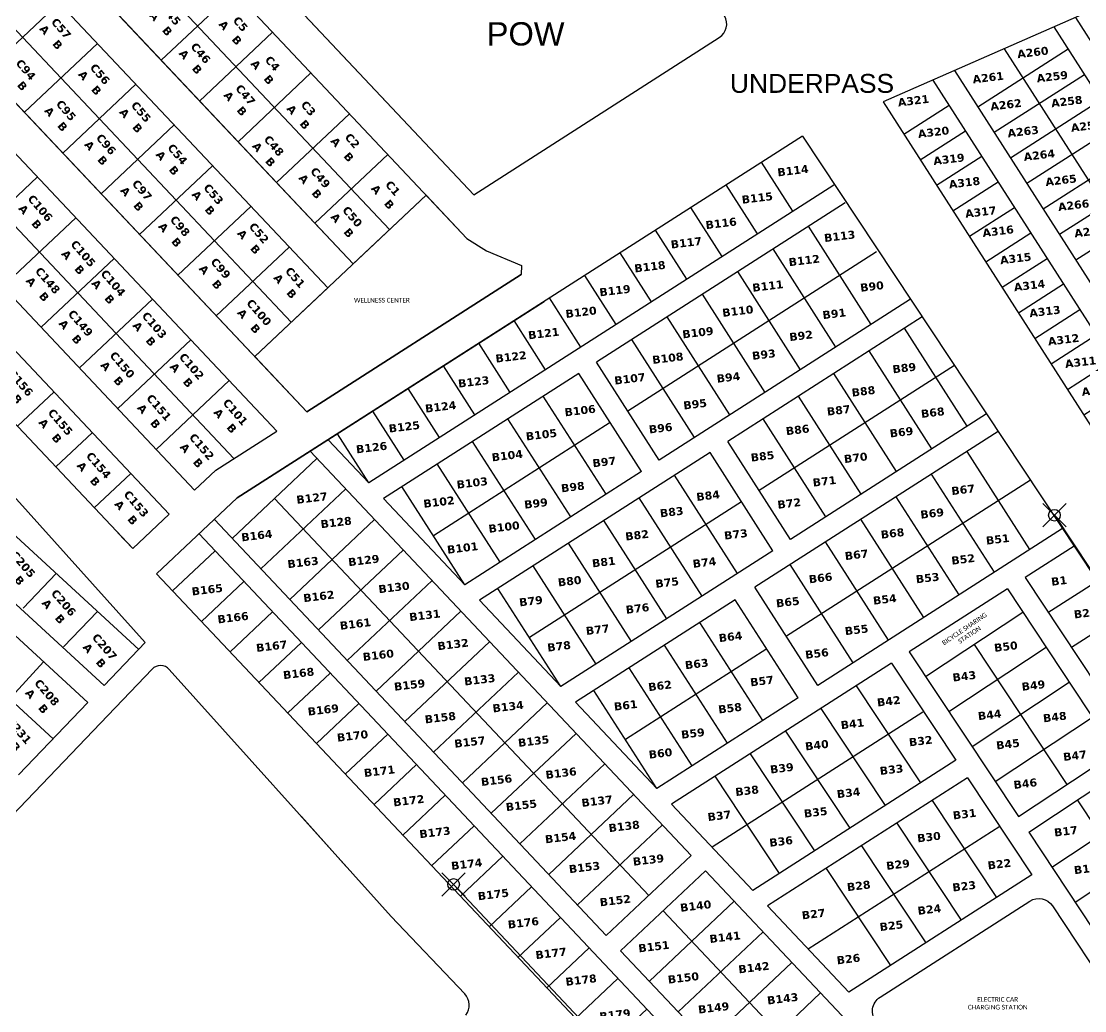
# Model space of a CAD drawing. Header units: millimetres. Extents: x 2359 to 301137, y 976657 to 981112.
# Drawn here: x 299589.6 to 300045.6, y 978142.8 to 978567.2 of the extents above; entities that cross this region are included whole.
import ezdxf
from ezdxf.enums import TextEntityAlignment as Align

# ---------------------------------------------------------------- set-up
doc = ezdxf.new("R2010")
doc.units = ezdxf.units.MM
doc.header["$MEASUREMENT"] = 0
doc.header["$PDMODE"] = 35
doc.header["$PDSIZE"] = 5
doc.layers.add('Annotation - Text_Pen_No__86', color=7, linetype='Continuous', lineweight=20, true_color=0x5555ff)
for name, color, linetype in [('DESIGNNN', 7, 'Continuous'), ('Plines', 1, 'Continuous'), ('PLOTNOS', 7, 'Continuous')]:
    doc.layers.add(name, color=color, linetype=linetype)
doc.styles.get("Standard").update_dxf_attribs({"font": 'arial.ttf'})

msp = doc.modelspace()

# ---------------------------------------------------------------- linework, layer by layer
at = {"color": 7}
for p, q in [((300106.46327, 978597.34208), (299959.15216, 978532.62618)), ((300038.47913, 978555.25102), (299999.74597, 978530.43685)), ((300045.49182, 978544.30469), (300006.75867, 978519.49053)), ((299987.48073, 978531.04423), (299968.11416, 978518.63714)), ((300052.50452, 978533.35837), (300013.77137, 978508.5442)), ((300059.51722, 978522.41204), (300020.78407, 978497.59788)), ((299994.49343, 978520.0979), (299975.12685, 978507.69082)), ((300001.50613, 978509.15158), (299982.13955, 978496.74449)), ((300066.52992, 978511.46572), (300027.79677, 978486.65155)), ((300073.54262, 978500.51939), (300034.80947, 978475.70522)), ((300008.51883, 978498.20525), (299989.15225, 978485.79817)), ((300080.55532, 978489.57307), (300041.82217, 978464.7589)), ((300015.53153, 978487.25892), (299996.16495, 978474.85184)), ((300022.54423, 978476.3126), (300003.17765, 978463.90551)), ((300029.55693, 978465.36627), (300010.19035, 978452.95919)), ((300036.56963, 978454.41995), (300017.20305, 978442.01286)), ((300043.58232, 978443.47362), (300024.21575, 978431.06654)), ((300050.59502, 978432.52729), (300031.22845, 978420.12021)), ((300057.60772, 978421.58097), (300038.24115, 978409.17389)), ((300064.62042, 978410.63464), (300045.25385, 978398.22756))]:
    msp.add_line(p, q, dxfattribs=at)
for p, q in [((299692.2614, 978589.79953), (299783.66739, 978492.77475)), ((299783.66739, 978492.77475), (299888.91076, 978560.1983)), ((300032.654, 978355.324), (300248.625, 978028.892)), ((300013.14, 977943.37), (299774.996, 978196.996))]:
    msp.add_line(p, q)
at = {"color": 4}
for p, q in [((299920.52694, 978485.72506), (299907.04098, 978506.77569)), ((299905.37049, 978476.01517), (299891.88453, 978497.0658)), ((299890.21404, 978466.30528), (299876.72808, 978487.35591)), ((299875.05759, 978456.59539), (299861.57163, 978477.64602)), ((299954.11466, 978437.17367), (299927.14274, 978479.27492)), ((299859.90113, 978446.8855), (299846.41517, 978467.93613)), ((299938.95821, 978427.46378), (299911.98629, 978469.56503)), ((299844.74468, 978437.17561), (299831.25872, 978458.22623)), ((299923.80176, 978417.75388), (299896.82984, 978459.85514)), ((299829.58823, 978427.46572), (299816.10227, 978448.51634)), ((299908.64531, 978408.04399), (299881.67339, 978450.14525)), ((299893.48886, 978398.3341), (299866.51694, 978440.43536)), ((299814.43178, 978417.75583), (299800.94582, 978438.80645)), ((299995.28061, 978393.47722), (299968.30869, 978435.57847)), ((299878.33241, 978388.62421), (299851.36049, 978430.72547)), ((299799.27533, 978408.04593), (299785.78937, 978429.09656)), ((299980.12416, 978383.76733), (299953.15224, 978425.86858)), ((299784.11888, 978398.33604), (299770.63292, 978419.38667)), ((299863.17595, 978378.91432), (299836.20403, 978421.01557)), ((299855.59773, 978374.05937), (299828.62581, 978416.16063)), ((299964.96771, 978374.05743), (299937.99579, 978416.15869)), ((299768.96243, 978388.62615), (299755.47647, 978409.67678)), ((299840.44128, 978364.34948), (299813.46936, 978406.45074)), ((299949.81126, 978364.34754), (299922.83934, 978406.4488)), ((299753.80597, 978378.91626), (299740.32002, 978399.96689)), ((299825.28483, 978354.63959), (299798.31291, 978396.74085)), ((299934.65481, 978354.63765), (299907.68289, 978396.73891)), ((299738.64952, 978369.20637), (299725.16356, 978390.257)), ((299810.12837, 978344.9297), (299783.15646, 978387.03096)), ((299919.49835, 978344.92776), (299892.52643, 978387.02901)), ((299911.92013, 978340.07282), (299884.94821, 978382.17407)), ((300022.13213, 978340.61031), (299995.16021, 978382.71157)), ((299680.00412, 978345.41541), (299716.39754, 978379.70125)), ((299794.97192, 978335.21981), (299768, 978377.32106)), ((299896.76368, 978330.36292), (299869.79176, 978372.46418)), ((300006.97568, 978330.90042), (299980.00376, 978373.00168)), ((299692.34702, 978332.31378), (299728.74044, 978366.59962)), ((299779.81547, 978325.50992), (299752.84355, 978367.61117)), ((299881.60723, 978320.65303), (299854.63531, 978362.75429)), ((299991.81923, 978321.19053), (299964.84731, 978363.29178)), ((299704.68993, 978319.21215), (299741.08335, 978353.49799)), ((299866.45077, 978310.94314), (299839.47885, 978353.0444)), ((299976.66278, 978311.48064), (299949.69086, 978353.58189)), ((299961.50633, 978301.77075), (299934.53441, 978343.872)), ((299654.48839, 978322.91646), (299672.6851, 978340.05938)), ((299717.03283, 978306.11052), (299753.42625, 978340.39636)), ((299851.29432, 978301.23325), (299824.3224, 978343.3345)), ((299836.13787, 978291.52336), (299809.16595, 978333.62461)), ((299946.34988, 978292.06086), (299919.37796, 978334.16211)), ((299666.8313, 978309.81483), (299685.02801, 978326.95775)), ((299729.37573, 978293.00888), (299765.76915, 978327.29473)), ((299820.98142, 978281.81347), (299794.0095, 978323.91472)), ((299931.19343, 978282.35097), (299904.22151, 978324.45222)), ((299922.77317, 978276.95658), (299895.80125, 978319.05784)), ((299679.1742, 978296.7132), (299697.37091, 978313.85612)), ((299741.71864, 978279.90725), (299778.11206, 978314.1931)), ((299977.42363, 978286.11193), (300019.10415, 978313.72959)), ((299907.61672, 978267.24669), (299880.6448, 978309.34795)), ((299691.5171, 978283.61157), (299709.71381, 978300.75449)), ((299754.06154, 978266.80562), (299790.45496, 978301.09146)), ((299892.46027, 978257.5368), (299865.48835, 978299.63805)), ((299987.36599, 978271.10695), (300029.0465, 978298.7246)), ((299877.30382, 978247.82691), (299850.3319, 978289.92816)), ((299703.86001, 978270.50993), (299722.05672, 978287.65286)), ((299766.40444, 978253.70399), (299802.79786, 978287.98983)), ((299862.14737, 978238.11702), (299835.17545, 978280.21827)), ((299997.30835, 978256.10196), (300038.98886, 978283.71962)), ((299716.20291, 978257.4083), (299734.39962, 978274.55122)), ((299778.74735, 978240.60236), (299815.14077, 978274.8882)), ((300007.2507, 978241.09698), (300048.93122, 978268.71463)), ((299791.09025, 978227.50073), (299827.48367, 978261.78657)), ((299728.54581, 978244.30667), (299746.74252, 978261.44959)), ((300017.19306, 978226.09199), (300058.87357, 978253.70965)), ((299740.88872, 978231.20504), (299759.08543, 978248.34796)), ((299803.43315, 978214.3991), (299839.82657, 978248.68494)), ((300021.61188, 978219.42311), (300063.2924, 978247.04077)), ((299753.23162, 978218.10341), (299771.42833, 978235.24633)), ((299815.77606, 978201.29747), (299852.16948, 978235.58331)), ((300031.55424, 978204.41813), (300073.23475, 978232.03578)), ((299765.57452, 978205.00178), (299783.77123, 978222.1447)), ((299828.11896, 978188.19584), (299864.51238, 978222.48168)), ((300041.4966, 978189.41314), (300083.17711, 978217.0308)), ((299777.91743, 978191.90015), (299796.11414, 978209.04307)), ((299840.46186, 978175.09421), (299876.85528, 978209.38005)), ((299846.63331, 978168.54339), (299883.02673, 978202.82923)), ((299790.26033, 978178.79852), (299808.45704, 978195.94144)), ((299858.97622, 978155.44176), (299895.36964, 978189.7276)), ((299802.60323, 978165.69689), (299820.79994, 978182.83981)), ((299871.31912, 978142.34013), (299907.71254, 978176.62597)), ((299814.94614, 978152.59526), (299833.14285, 978169.73818)), ((299883.66203, 978129.2385), (299920.05544, 978163.52434)), ((299827.28904, 978139.49362), (299845.48575, 978156.63655)), ((299896.00493, 978116.13687), (299932.39835, 978150.42271)), ((299839.63194, 978126.39199), (299857.82865, 978143.53491))]:
    msp.add_line(p, q, dxfattribs=at)
msp.add_lwpolyline([(299637.3636, 978341.09392), (299213.62468, 978790.8804), (299193.54582, 979080.76075), (299308.31956, 979266.98144)])
msp.add_arc((299885.13469, 978566.09247), 7, 302.6454161, 29.6224595)
at = {"color": 32, "true_color": 0xcd6928}
msp.add_arc((299774.7201, 978145.1555), 7, 322.6245528, 43.55, dxfattribs=at)
for p in [(300032.654, 978355.324), (299774.996, 978196.996)]:
    msp.add_point(p)
at = {"color": 6}
for p in [(300032.654, 978355.324), (299774.996, 978196.996)]:
    msp.add_point(p, dxfattribs=at)
at = {"layer": 'DESIGNNN', "color": 7}
for p, q in [((299298.8866, 977926.69442), (299645.68713, 978289.32612)), ((299653.02098, 978289.21088), (299743.20914, 978188.76946)), ((299743.20914, 978188.76946), (299748.17236, 978183.24197)), ((299748.17236, 978183.24197), (299779.79351, 978149.97841))]:
    msp.add_line(p, q, dxfattribs=at)
at = {"layer": 'DESIGNNN', "color": 44}
for points in [[(299731.90633, 978463.13458), (299324.62461, 978895.45222)], [(299712.02557, 978399.65441), (299282.40824, 978855.68064)], [(299653.01277, 978355.83683), (299211.71433, 978824.26223)], [(299637.3636, 978341.09392), (299213.62468, 978790.8804)], [(299780.71137, 978474.03755), (299615.08983, 978649.83998)], [(299747.5555, 978477.87749), (299599.44066, 978635.09707)], [(299731.90633, 978463.13458), (299583.79149, 978620.35415)], [(299720.9883, 978452.84883), (299572.87346, 978610.0684)], [(299705.33913, 978438.10592), (299557.22429, 978595.32549)], [(299712.02557, 978399.65441), (299541.57512, 978580.58258)], [(299680.91865, 978579.96461), (299649.62031, 978550.47879)], [(299605.78787, 978575.13072), (299574.48953, 978545.64489)], [(299699.17396, 978391.4211), (299530.6571, 978570.29682)], [(299697.37585, 978562.49577), (299666.07751, 978533.00995)], [(299680.75331, 978379.62003), (299515.00792, 978555.55391)], [(299622.24508, 978557.66188), (299590.94673, 978528.17605)], [(299713.83306, 978545.02693), (299682.53472, 978515.54111)], [(299663.9308, 978366.12259), (299499.35875, 978540.811)], [(299638.70228, 978540.19304), (299607.40394, 978510.70721)], [(299730.29026, 978527.55809), (299698.99192, 978498.07226)], [(299655.15948, 978522.72419), (299623.86114, 978493.23837)], [(299746.74746, 978510.08925), (299715.44912, 978480.60342)], [(299671.61669, 978505.25535), (299640.31835, 978475.76953)], [(299596.48591, 978500.42146), (299565.18757, 978470.93563)], [(299688.07389, 978487.78651), (299656.77555, 978458.30069)], [(299612.94312, 978482.95262), (299581.64478, 978453.46679)], [(299704.5311, 978470.31767), (299673.23276, 978440.83185)], [(299629.40032, 978465.48378), (299598.10198, 978435.99795)], [(299645.85753, 978448.01493), (299614.55919, 978418.52911)], [(299662.31473, 978430.54609), (299631.01639, 978401.06027)], [(299678.77194, 978413.07725), (299647.4736, 978383.59143)], [(299603.64116, 978408.24336), (299587.99199, 978393.50044)], [(299620.09837, 978390.77452), (299604.44919, 978376.0316)], [(299672.95466, 978374.62387), (299699.17396, 978391.4211)], [(299636.55557, 978373.30567), (299620.9064, 978358.56276)], [(299672.95466, 978374.62387), (299663.9308, 978366.12259)], [(299653.01277, 978355.83683), (299637.3636, 978341.09392)]]:
    msp.add_lwpolyline(points, dxfattribs=at)
at = {"layer": 'DESIGNNN', "color": 7}
for points in [[(299783.66739, 978492.77475), (299692.2614, 978589.79953)], [(300041.63532, 978568.86222), (300072.93995, 978519.99792)], [(300032.36755, 978564.79076), (300108.60612, 978445.78776)], [(300011.05168, 978555.42639), (300089.23954, 978433.38068)], [(299989.7358, 978546.06202), (300069.87296, 978420.9736)], [(299959.15216, 978532.62618), (300182.18773, 978184.48349)], [(299924.54656, 978517.99054), (299682.22311, 978362.74745)], [(299924.54656, 978517.99054), (300152.61461, 978173.79069)], [(299763.20467, 978492.62041), (299731.90633, 978463.13458)], [(299789.05369, 978468.68653), (299804.08719, 978462.40008)], [(299712.02557, 978399.65441), (299803.92767, 978458.53095)], [(299720.9883, 978452.84883), (299689.68996, 978423.363)], [(299663.9308, 978366.12259), (299672.95466, 978374.62387)], [(299647.64936, 978330.17589), (299682.22311, 978362.74745)], [(299637.3636, 978341.09392), (299653.01277, 978355.83683)], [(299637.3636, 978341.09392), (299631.06042, 978347.78457)], [(299876.66065, 978087.0871), (299647.64936, 978330.17589)], [(299772.10451, 978320.56993), (299771.90099, 978320.43956)], [(299709.72027, 978226.06559), (299728.94632, 978204.65378)]]:
    msp.add_lwpolyline(points, dxfattribs=at)
msp.add_lwpolyline([(299980.46803, 978541.99055), (300199.63818, 978199.8815, -0.481089448), (300196.1242, 978189.52252), (300182.18773, 978184.48349)], format="xyb", dxfattribs=at)
at = {"layer": 'DESIGNNN', "color": 4}
for points in [[(299938.03252, 978496.93991), (299738.64952, 978369.20637)], [(299942.88746, 978489.36168), (299836.20403, 978421.01557)], [(299956.37342, 978468.31106), (299849.68999, 978399.96495)], [(299970.94973, 978447.95896), (299863.17595, 978378.91432)], [(299975.9215, 978440.45557), (299892.52643, 978387.02901)], [(299989.73197, 978419.61284), (299906.01239, 978365.97839)], [(299828.62581, 978416.16063), (299744.92908, 978362.54081)], [(300003.54244, 978398.77011), (299919.49835, 978344.92776)], [(299842.11177, 978395.11), (299766.32951, 978346.56055)], [(300008.51421, 978391.26673), (299904.22151, 978324.45222)], [(299738.64952, 978369.20637), (299721.20633, 978387.72182)], [(299876.85528, 978209.38005), (299713.49536, 978382.78183)], [(299884.94821, 978382.17407), (299786.09502, 978318.84436)], [(299855.59773, 978374.05937), (299779.81547, 978325.50992)], [(300022.32468, 978370.42399), (299917.70747, 978303.40159)], [(299858.65857, 978192.23713), (299698.20083, 978362.55833)], [(299779.81547, 978325.50992), (299744.92908, 978362.54081)], [(299898.43417, 978361.12344), (299807.49546, 978302.8641)], [(299840.46186, 978175.09421), (299672.39688, 978353.49027)], [(300036.13515, 978349.58126), (299931.19343, 978282.35097)], [(299911.46757, 978086.59877), (299665.84607, 978347.31882)], [(299911.92013, 978340.07282), (299820.98142, 978281.81347)], [(300041.10691, 978342.07788), (300020.05379, 978328.59032)], [(300020.05379, 978328.59032), (300128.42088, 978165.04292)], [(300051.05045, 978327.07111), (300029.76368, 978313.43386)], [(300012.47466, 978323.73479), (299970.36841, 978296.75967)], [(300012.47466, 978323.73479), (300058.87357, 978253.70965)], [(299820.98142, 978281.81347), (299786.09502, 978318.84436)], [(299895.80125, 978319.05784), (299827.26097, 978275.14791)], [(300060.99399, 978312.06434), (300039.94086, 978298.57678)], [(299909.28721, 978298.00721), (299848.66141, 978259.16765)], [(299998.26389, 978299.92076), (300038.03332, 978239.90082)], [(299970.36841, 978296.75967), (300017.19306, 978226.09199)], [(299962.78928, 978291.90415), (299868.42692, 978231.45146)], [(299962.78928, 978291.90415), (299990.41022, 978250.21868)], [(299947.63103, 978282.1931), (299975.25196, 978240.50764)], [(299813.27045, 978276.87348), (299813.06694, 978276.74311)], [(299862.14737, 978238.11702), (299827.26097, 978275.14791)], [(299922.77317, 978276.95658), (299862.14737, 978238.11702)], [(299976.27524, 978270.85352), (299885.87012, 978212.93601)], [(299932.47278, 978272.48206), (299960.09371, 978230.79659)], [(299917.31452, 978262.77101), (299944.93546, 978221.08555)], [(299902.15627, 978253.05997), (299929.77721, 978211.3745)], [(299990.41022, 978250.21868), (299903.31332, 978194.42057)], [(299886.99802, 978243.34892), (299914.61896, 978201.66346)], [(299995.38199, 978242.7153), (299909.59287, 978187.75501)], [(299995.38199, 978242.7153), (300023.00292, 978201.02984)], [(299903.31332, 978194.42057), (299868.42692, 978231.45146)], [(299980.22373, 978233.00425), (300007.84467, 978191.31879)], [(300042.45214, 978233.23194), (300092.16392, 978158.20702)], [(300009.19245, 978221.87257), (299927.03607, 978169.23956)], [(299965.06548, 978223.29321), (299992.68642, 978181.60775)], [(300021.61188, 978219.42311), (300071.32367, 978144.39819)], [(299949.90723, 978213.58216), (299977.52817, 978171.8967)], [(299971.93053, 978108.46046), (299883.02673, 978202.82923)], [(299934.74898, 978203.87112), (299962.36992, 978162.18566)], [(300023.00292, 978201.02984), (299944.47927, 978150.72412)], [(299895.60235, 978189.48058), (299895.39884, 978189.3502)], [(299938.88745, 978107.07652), (299864.83002, 978185.68631)], [(299944.47927, 978150.72412), (299909.59287, 978187.75501)], [(299920.69074, 978089.9336), (299846.63331, 978168.54339)], [(299936.7683, 978145.78413), (299936.56479, 978145.65375)]]:
    msp.add_lwpolyline(points, dxfattribs=at)
at = {"layer": 'DESIGNNN', "color": 7}
msp.add_lwpolyline([(299712.02557, 978399.65441), (299689.68996, 978423.363), (299763.20467, 978492.62041), (299780.71137, 978474.03755), (299789.05369, 978468.68653), (299804.08719, 978462.40008), (299803.92767, 978458.53095)], close=True, dxfattribs=at)
at = {"layer": 'DESIGNNN', "color": 2}
msp.add_lwpolyline([(299682.22311, 978362.74745), (299813.80751, 978447.04621)], dxfattribs=at)
at = {"layer": 'DESIGNNN', "color": 7}
msp.add_lwpolyline([(299978.00147, 978115.14127), (299956.54525, 978137.91643, -0.469746961), (299957.86426, 978148.61062), (300022.17068, 978189.80814, -0.409705955), (300031.78202, 978187.78044), (300057.69609, 978148.67097, -0.485843798), (300054.24102, 978138.22159), (299985.47675, 978113.35838, -0.298999436)], format="xyb", close=True, dxfattribs=at)
msp.add_arc((299649.30066, 978285.87034), 5, 41.9212342, 136.2783584, dxfattribs=at)
at = {"layer": 'Plines', "color": 7}
for points in [[(299177.57397, 978943.60513), (299189.14761, 978781.18884), (299424.23811, 978544.00353), (299642.71578, 978300.68765)], [(299709.72027, 978226.06559), (299728.94632, 978204.65378)], [(299748.17236, 978183.24197), (299779.79351, 978149.97841)]]:
    msp.add_lwpolyline(points, dxfattribs=at)
at = {"layer": 'Plines', "color": 44}
for points in [[(299428.0403, 978492.90594), (299639.93398, 978297.77886)], [(299402.03641, 978487.62481), (299625.0715, 978282.23792)], [(299493.24412, 978390.04), (299618.15871, 978275.00957)], [(299478.67993, 978374.22436), (299603.29623, 978259.46863)], [(299590.3816, 978315.41338), (299604.61837, 978330.30004)], [(299607.72655, 978298.82565), (299622.27617, 978314.03945)], [(299570.04374, 978260.86253), (299599.17212, 978292.49381)], [(299588.43374, 978243.92768), (299618.15871, 978275.00957)]]:
    msp.add_lwpolyline(points, dxfattribs=at)
at = {"layer": 'Plines', "color": 1}
msp.add_lwpolyline([(299625.0715, 978282.23792), (299642.71578, 978300.68765)], dxfattribs=at)
msp.add_lwpolyline([(299625.0715, 978282.23792), (299642.71578, 978300.68765)], dxfattribs=at)

# ---------------------------------------------------------------- texts
at = {"layer": 'Annotation - Text_Pen_No__86', "color": 7, "linetype": 'Continuous', "lineweight": 20, "char_height": 3.4335879, "attachment_point": 2}
for s, insert, rotation in [('\\A1;{\\fVerdana|b1|i0|c0|p34;C45\\PA   B}', (299655.08293, 978571.09392), 310.7697535), ('\\A1;{\\fVerdana|b1|i0|c0|p34;C57\\PA   B}', (299608.03769, 978565.25088), 310.7697535), ('\\A1;{\\fVerdana|b1|i0|c0|p34;C5\\PA   B}', (299684.91895, 978567.16217), 310.7697535), ('\\A1;{\\fVerdana|b1|i0|c0|p34;C46\\PA   B}', (299667.8529, 978554.68475), 310.7697535), ('\\A1;{\\fVerdana|b1|i0|c0|p34;A260}', (300023.16808, 978555.59437), 7.0324342), ('\\A1;{\\fVerdana|b1|i0|c0|p34;C94\\PA   B}', (299592.87783, 978547.57845), 310.7697535), ('\\A1;{\\fVerdana|b1|i0|c0|p34;C4\\PA   B}', (299698.63329, 978550.25205), 310.7697535), ('\\A1;{\\fVerdana|b1|i0|c0|p34;C56\\PA   B}', (299624.67141, 978545.68497), 310.7697535), ('\\A1;{\\fVerdana|b1|i0|c0|p34;A261}', (300004.02628, 978544.78372), 7.0324342), ('\\A1;{\\fVerdana|b1|i0|c0|p34;A259}', (300031.49056, 978545.19951), 7.0324342), ('\\A1;{\\fVerdana|b1|i0|c0|p34;C47\\PA   B}', (299687.06724, 978536.76904), 310.7697535), ('\\A1;{\\fVerdana|b1|i0|c0|p34;A321}', (299971.97258, 978534.87519), 7.0324342), ('\\A1;{\\fVerdana|b1|i0|c0|p34;A258}', (300037.73246, 978534.52746), 7.0324342), ('\\A1;{\\fVerdana|b1|i0|c0|p34;C95\\PA   B}', (299610.14325, 978530.11638), 310.7697535), ('\\A1;{\\fVerdana|b1|i0|c0|p34;C55\\PA   B}', (299642.30228, 978529.49251), 310.7697535), ('\\A1;{\\fVerdana|b1|i0|c0|p34;C3\\PA   B}', (299714.05472, 978530.99061), 310.7697535), ('\\A1;{\\fVerdana|b1|i0|c0|p34;A262}', (300011.65525, 978533.14149), 7.0324342), ('\\A1;{\\fVerdana|b1|i0|c0|p34;A320}', (299980.58454, 978521.36063), 7.0324342), ('\\A1;{\\fVerdana|b1|i0|c0|p34;A263}', (300019.00681, 978521.63784), 7.0324342), ('\\A1;{\\fVerdana|b1|i0|c0|p34;A257}', (300046.19367, 978523.994), 7.0324342), ('\\A1;{\\fVerdana|b1|i0|c0|p34;C96\\PA   B}', (299627.30923, 978515.58146), 310.7697535), ('\\A1;{\\fVerdana|b1|i0|c0|p34;C48\\PA   B}', (299699.27587, 978514.93943), 310.7697535), ('\\A1;{\\fVerdana|b1|i0|c0|p34;C2\\PA   B}', (299732.9031, 978517.07959), 310.7697535), ('\\A1;{\\fVerdana|b1|i0|c0|p34;C54\\PA   B}', (299657.93792, 978511.30115), 310.7697535), ('\\A1;{\\fVerdana|b1|i0|c0|p34;A319}', (299987.17879, 978509.78021), 7.0324342), ('\\A1;{\\fVerdana|b1|i0|c0|p34;A264}', (300025.94222, 978511.52019), 7.0324342), ('\\A1;{\\fVerdana|b1|i0|c0|p34;C49\\PA   B}', (299719.19517, 978501.24241), 310.7697535), ('\\A1;{\\fVerdana|b1|i0|c0|p34;B114}', (299920.29662, 978504.87885), 7.0324342), ('\\A1;{\\fVerdana|b1|i0|c0|p34;C97\\PA   B}', (299642.73067, 978495.89202), 310.7697535), ('\\A1;{\\fVerdana|b1|i0|c0|p34;A318}', (299993.84655, 978499.72143), 7.0324342), ('\\A1;{\\fVerdana|b1|i0|c0|p34;A265}', (300035.25443, 978500.73518), 7.0324342), ('\\A1;{\\fVerdana|b1|i0|c0|p34;C53\\PA   B}', (299673.3593, 978494.1799), 310.7697535), ('\\A1;{\\fVerdana|b1|i0|c0|p34;C1\\PA   B}', (299750.25218, 978496.74807), 310.7697535), ('\\A1;{\\fVerdana|b1|i0|c0|p34;C106\\PA   B}', (299599.03669, 978488.18746), 310.7697535), ('\\A1;{\\fVerdana|b1|i0|c0|p34;B115}', (299905.0074, 978493.15787), 7.0324342), ('\\A1;{\\fVerdana|b1|i0|c0|p34;A266}', (300040.66846, 978490.03735), 7.0324342), ('\\A1;{\\fVerdana|b1|i0|c0|p34;C50\\PA   B}', (299732.9031, 978484.54917), 310.7697535), ('\\A1;{\\fVerdana|b1|i0|c0|p34;A317}', (300000.83599, 978487.12692), 7.0324342), ('\\A1;{\\fVerdana|b1|i0|c0|p34;C98\\PA   B}', (299659.00883, 978480.48287), 310.7697535), ('\\A1;{\\fVerdana|b1|i0|c0|p34;C52\\PA   B}', (299692.85026, 978477.48666), 310.7697535), ('\\A1;{\\fVerdana|b1|i0|c0|p34;B116}', (299889.49579, 978482.27015), 7.0324342), ('\\A1;{\\fVerdana|b1|i0|c0|p34;B113}', (299940.3276, 978476.72991), 7.0324342), ('\\A1;{\\fVerdana|b1|i0|c0|p34;A316}', (300008.26898, 978478.90685), 7.0324342), ('\\A1;{\\fVerdana|b1|i0|c0|p34;A267}', (300047.6555, 978478.74269), 7.0324342), ('\\A1;{\\fVerdana|b1|i0|c0|p34;C105\\PA   B}', (299617.45668, 978468.71201), 310.7697535), ('\\A1;{\\fVerdana|b1|i0|c0|p34;B117}', (299874.5599, 978473.92558), 7.0324342), ('\\A1;{\\fVerdana|b1|i0|c0|p34;B112}', (299925.12844, 978466.3489), 7.0324342), ('\\A1;{\\fVerdana|b1|i0|c0|p34;A315}', (300015.80495, 978467.19476), 7.0324342), ('\\A1;{\\fVerdana|b1|i0|c0|p34;C99\\PA   B}', (299676.43208, 978462.36375), 310.7697535), ('\\A1;{\\fVerdana|b1|i0|c0|p34;B118}', (299858.95459, 978463.67944), 7.0324342), ('\\A1;{\\fVerdana|b1|i0|c0|p34;C148\\PA   B}', (299602.2495, 978457.15514), 310.7697535), ('\\A1;{\\fVerdana|b1|i0|c0|p34;C104\\PA   B}', (299630.34282, 978456.068), 310.7697535), ('\\A1;{\\fVerdana|b1|i0|c0|p34;C51\\PA   B}', (299708.3978, 978458.44108), 310.7697535), ('\\A1;{\\fVerdana|b1|i0|c0|p34;B119}', (299843.9735, 978453.4333), 7.0324342), ('\\A1;{\\fVerdana|b1|i0|c0|p34;B111}', (299909.54452, 978455.39114), 7.0324342), ('\\A1;{\\fVerdana|b1|i0|c0|p34;B90}', (299954.17995, 978455.19892), 7.0324342), ('\\A1;{\\fVerdana|b1|i0|c0|p34;A314}', (300021.73126, 978455.62698), 7.0324342), ('\\A1;{\\fVerdana|b1|i0|c0|p34;C100\\PA   B}', (299692.86587, 978443.44692), 310.7697535), ('\\A1;{\\fVerdana|b1|i0|c0|p34;B120}', (299829.43292, 978444.14986), 7.0324342), ('\\A1;{\\fVerdana|b1|i0|c0|p34;B110}', (299896.65411, 978444.62564), 7.0324342), ('\\A1;{\\fVerdana|b1|i0|c0|p34;B91}', (299938.01885, 978443.47219), 7.0324342), ('\\A1;{\\fVerdana|b1|i0|c0|p34;A313}', (300028.3467, 978444.47234), 7.0324342), ('\\A1;{\\fVerdana|b1|i0|c0|p34;C149\\PA   B}', (299616.33108, 978438.83653), 310.7697535), ('\\A1;{\\fVerdana|b1|i0|c0|p34;C103\\PA   B}', (299648.01911, 978437.97496), 310.7697535), ('\\A1;{\\fVerdana|b1|i0|c0|p34;B121}', (299813.41399, 978435.00401), 7.0324342), ('\\A1;{\\fVerdana|b1|i0|c0|p34;B109}', (299879.53102, 978435.39806), 7.0324342), ('\\A1;{\\fVerdana|b1|i0|c0|p34;B92}', (299923.78169, 978434.05237), 7.0324342), ('\\A1;{\\fVerdana|b1|i0|c0|p34;A312}', (300036.34033, 978432.3537), 7.0324342), ('\\A1;{\\fVerdana|b1|i0|c0|p34;B122}', (299799.39742, 978425.00074), 7.0324342), ('\\A1;{\\fVerdana|b1|i0|c0|p34;B93}', (299907.81294, 978425.97826), 7.0324342), ('\\A1;{\\fVerdana|b1|i0|c0|p34;C150\\PA   B}', (299634.22297, 978420.95889), 310.7697535), ('\\A1;{\\fVerdana|b1|i0|c0|p34;C102\\PA   B}', (299663.9709, 978420.31273), 310.7697535), ('\\A1;{\\fVerdana|b1|i0|c0|p34;B108}', (299866.64062, 978424.44032), 7.0324342), ('\\A1;{\\fVerdana|b1|i0|c0|p34;A311}', (300043.6449, 978422.71387), 7.0324342), ('\\A1;{\\fVerdana|b1|i0|c0|p34;C156\\PA   B}', (299590.6789, 978413.20474), 310.7697535), ('\\A1;{\\fVerdana|b1|i0|c0|p34;B94}', (299892.6304, 978416.19029), 7.0324342), ('\\A1;{\\fVerdana|b1|i0|c0|p34;B89}', (299968.03235, 978420.21102), 7.0324342), ('\\A1;{\\fVerdana|b1|i0|c0|p34;B123}', (299783.37854, 978414.28294), 7.0324342), ('\\A1;{\\fVerdana|b1|i0|c0|p34;B107}', (299850.36448, 978415.58525), 7.0324342), ('\\A1;{\\fVerdana|b1|i0|c0|p34;B88}', (299950.52449, 978410.21448), 7.0324342), ('\\A1;{\\fVerdana|b1|i0|c0|p34;A310}', (300050.81162, 978410.73295), 7.0324342), ('\\A1;{\\fVerdana|b1|i0|c0|p34;C151\\PA   B}', (299649.95922, 978402.65047), 310.7697535), ('\\A1;{\\fVerdana|b1|i0|c0|p34;C101\\PA   B}', (299682.72507, 978400.71193), 310.7697535), ('\\A1;{\\fVerdana|b1|i0|c0|p34;B124}', (299769.21891, 978403.56514), 7.0324342), ('\\A1;{\\fVerdana|b1|i0|c0|p34;B95}', (299878.33996, 978404.69441), 7.0324342), ('\\A1;{\\fVerdana|b1|i0|c0|p34;C155\\PA   B}', (299607.70851, 978396.40408), 310.7697535), ('\\A1;{\\fVerdana|b1|i0|c0|p34;B106}', (299829.02881, 978401.95537), 7.0324342), ('\\A1;{\\fVerdana|b1|i0|c0|p34;B87}', (299939.89972, 978402.063), 7.0324342), ('\\A1;{\\fVerdana|b1|i0|c0|p34;B68}', (299980.24379, 978401.08869), 7.0324342), ('\\A1;{\\fVerdana|b1|i0|c0|p34;B125}', (299753.62909, 978394.9909), 7.0324342), ('\\A1;{\\fVerdana|b1|i0|c0|p34;B86}', (299922.30136, 978393.68254), 7.0324342), ('\\A1;{\\fVerdana|b1|i0|c0|p34;C152\\PA   B}', (299668.28219, 978385.8498), 310.7697535), ('\\A1;{\\fVerdana|b1|i0|c0|p34;B105}', (299812.42865, 978391.61292), 7.0324342), ('\\A1;{\\fVerdana|b1|i0|c0|p34;B69}', (299966.83639, 978392.68531), 7.0324342), ('\\A1;{\\fVerdana|b1|i0|c0|p34;B126}', (299739.60197, 978386.07942), 7.0324342), ('\\A1;{\\fVerdana|b1|i0|c0|p34;C154\\PA   B}', (299624.09143, 978377.88026), 310.7697535), ('\\A1;{\\fVerdana|b1|i0|c0|p34;B104}', (299797.78146, 978382.63647), 7.0324342), ('\\A1;{\\fVerdana|b1|i0|c0|p34;B97}', (299839.37948, 978379.9045), 7.0324342), ('\\A1;{\\fVerdana|b1|i0|c0|p34;B85}', (299907.23448, 978382.3333), 7.0324342), ('\\A1;{\\fVerdana|b1|i0|c0|p34;B70}', (299947.21287, 978381.72435), 7.0324342), ('\\A1;{\\fVerdana|b1|i0|c0|p34;B103}', (299782.74372, 978370.92805), 7.0324342), ('\\A1;{\\fVerdana|b1|i0|c0|p34;B71}', (299933.80548, 978371.61593), 7.0324342), ('\\A1;{\\fVerdana|b1|i0|c0|p34;B98}', (299825.90404, 978369.17179), 7.0324342), ('\\A1;{\\fVerdana|b1|i0|c0|p34;B67}', (299993.27254, 978368.00095), 7.0324342), ('\\A1;{\\fVerdana|b1|i0|c0|p34;C153\\PA   B}', (299640.20404, 978361.36043), 310.7697535), ('\\A1;{\\fVerdana|b1|i0|c0|p34;B127}', (299714.02054, 978364.45099), 7.0324342), ('\\A1;{\\fVerdana|b1|i0|c0|p34;B102}', (299768.48713, 978362.73214), 7.0324342), ('\\A1;{\\fVerdana|b1|i0|c0|p34;B99}', (299810.08509, 978362.14672), 7.0324342), ('\\A1;{\\fVerdana|b1|i0|c0|p34;B84}', (299883.90688, 978365.46413), 7.0324342), ('\\A1;{\\fVerdana|b1|i0|c0|p34;B72}', (299918.69172, 978362.11646), 7.0324342), ('\\A1;{\\fVerdana|b1|i0|c0|p34;B83}', (299868.28326, 978358.43905), 7.0324342), ('\\A1;{\\fVerdana|b1|i0|c0|p34;B69}', (299979.99242, 978357.85363), 7.0324342), ('\\A1;{\\fVerdana|b1|i0|c0|p34;B128}', (299724.39115, 978353.9653), 7.0324342), ('\\A1;{\\fVerdana|b1|i0|c0|p34;B100}', (299796.41438, 978351.99943), 7.0324342), ('\\A1;{\\fVerdana|b1|i0|c0|p34;B164}', (299690.39072, 978348.32922), 7.0324342), ('\\A1;{\\fVerdana|b1|i0|c0|p34;B82}', (299853.44074, 978348.4869), 7.0324342), ('\\A1;{\\fVerdana|b1|i0|c0|p34;B73}', (299895.81996, 978348.87718), 7.0324342), ('\\A1;{\\fVerdana|b1|i0|c0|p34;B68}', (299963.00167, 978349.26746), 7.0324342), ('\\A1;{\\fVerdana|b1|i0|c0|p34;B101}', (299778.64247, 978343.02297), 7.0324342), ('\\A1;{\\fVerdana|b1|i0|c0|p34;B51}', (300008.115, 978346.73064), 7.0324342), ('\\A1;{\\fVerdana|b1|i0|c0|p34;C205\\PA   B}', (299591.63865, 978335.43877), 310.7697535), ('\\A1;{\\fVerdana|b1|i0|c0|p34;B67}', (299947.57332, 978340.09587), 7.0324342), ('\\A1;{\\fVerdana|b1|i0|c0|p34;B163}', (299710.19334, 978336.81812), 7.0324342), ('\\A1;{\\fVerdana|b1|i0|c0|p34;B129}', (299736.2432, 978337.68165), 7.0324342), ('\\A1;{\\fVerdana|b1|i0|c0|p34;B81}', (299839.18415, 978336.97363), 7.0324342), ('\\A1;{\\fVerdana|b1|i0|c0|p34;B74}', (299882.34452, 978336.77849), 7.0324342), ('\\A1;{\\fVerdana|b1|i0|c0|p34;B52}', (299993.27254, 978338.14447), 7.0324342), ('\\A1;{\\fVerdana|b1|i0|c0|p34;B66}', (299932.14493, 978330.14372), 7.0324342), ('\\A1;{\\fVerdana|b1|i0|c0|p34;B53}', (299978.03947, 978330.14372), 7.0324342), ('\\A1;{\\fVerdana|b1|i0|c0|p34;B165}', (299669.12343, 978325.11352), 7.0324342), ('\\A1;{\\fVerdana|b1|i0|c0|p34;B130}', (299749.20643, 978326.08573), 7.0324342), ('\\A1;{\\fVerdana|b1|i0|c0|p34;B80}', (299824.53701, 978328.77771), 7.0324342), ('\\A1;{\\fVerdana|b1|i0|c0|p34;B75}', (299866.3303, 978328.19229), 7.0324342), ('\\A1;{\\fVerdana|b1|i0|c0|p34;B1}', (300034.45199, 978328.89435), 7.0324342), ('\\A1;{\\fVerdana|b1|i0|c0|p34;C206\\PA   B}', (299609.07969, 978318.94105), 310.7697535), ('\\A1;{\\fVerdana|b1|i0|c0|p34;B162}', (299716.98361, 978322.26153), 7.0324342), ('\\A1;{\\fVerdana|b1|i0|c0|p34;B79}', (299807.93473, 978320.22947), 7.0324342), ('\\A1;{\\fVerdana|b1|i0|c0|p34;B54}', (299959.68163, 978320.9721), 7.0324342), ('\\A1;{\\fVerdana|b1|i0|c0|p34;B76}', (299853.63607, 978317.0693), 7.0324342), ('\\A1;{\\fVerdana|b1|i0|c0|p34;B65}', (299918.08366, 978319.80126), 7.0324342), ('\\A1;{\\fVerdana|b1|i0|c0|p34;B166}', (299680.19276, 978313.13282), 7.0324342), ('\\A1;{\\fVerdana|b1|i0|c0|p34;B131}', (299762.41658, 978314.11971), 7.0324342), ('\\A1;{\\fVerdana|b1|i0|c0|p34;B2}', (300044.19045, 978314.85853), 7.0324342), ('\\A1;{\\fVerdana|b1|i0|c0|p34;B161}', (299732.66141, 978310.41894), 7.0324342), ('\\A1;{\\fVerdana|b1|i0|c0|p34;B77}', (299836.53196, 978307.98327), 7.0324342), ('\\A1;{\\fVerdana|b1|i0|c0|p34;B55}', (299947.57332, 978307.89771), 7.0324342), ('\\A1;{\\fVerdana|b1|i0|c0|p34;C207\\PA   B}', (299626.63701, 978300.00351), 310.7697535), ('\\A1;{\\fVerdana|b1|i0|c0|p34;B64}', (299893.52216, 978304.92172), 7.0324342), ('\\A1;{\\fVerdana|b1|i0|c0|p34;B167}', (299696.7576, 978300.89498), 7.0324342), ('\\A1;{\\fVerdana|b1|i0|c0|p34;B132}', (299774.54049, 978301.63991), 7.0324342), ('\\A1;{\\fVerdana|b1|i0|c0|p34;B78}', (299819.98643, 978300.83965), 7.0324342), ('\\A1;{\\fVerdana|b1|i0|c0|p34;B56}', (299930.58257, 978297.75042), 7.0324342), ('\\A1;{\\fVerdana|b1|i0|c0|p34;B50}', (300011.60674, 978300.72062), 7.0324342), ('\\A1;{\\fVerdana|b1|i0|c0|p34;B160}', (299742.48303, 978297.04619), 7.0324342), ('\\A1;{\\fVerdana|b1|i0|c0|p34;B63}', (299879.01932, 978293.28782), 7.0324342), ('\\A1;{\\fVerdana|b1|i0|c0|p34;B168}', (299708.3132, 978289.22442), 7.0324342), ('\\A1;{\\fVerdana|b1|i0|c0|p34;C208\\PA   B}', (299601.91066, 978280.41072), 310.7697535), ('\\A1;{\\fVerdana|b1|i0|c0|p34;B159}', (299755.90243, 978284.25823), 7.0324342), ('\\A1;{\\fVerdana|b1|i0|c0|p34;B133}', (299785.97185, 978286.493), 7.0324342), ('\\A1;{\\fVerdana|b1|i0|c0|p34;B62}', (299863.29082, 978283.89907), 7.0324342), ('\\A1;{\\fVerdana|b1|i0|c0|p34;B57}', (299907.00372, 978285.94009), 7.0324342), ('\\A1;{\\fVerdana|b1|i0|c0|p34;B43}', (299993.77543, 978287.99412), 7.0324342), ('\\A1;{\\fVerdana|b1|i0|c0|p34;B49}', (300023.41707, 978284.06049), 7.0324342), ('\\A1;{\\fVerdana|b1|i0|c0|p34;B134}', (299798.14871, 978274.9466), 7.0324342), ('\\A1;{\\fVerdana|b1|i0|c0|p34;B61}', (299848.58366, 978275.53083), 7.0324342), ('\\A1;{\\fVerdana|b1|i0|c0|p34;B42}', (299961.39013, 978277.29231), 7.0324342), ('\\A1;{\\fVerdana|b1|i0|c0|p34;B169}', (299718.87481, 978273.58089), 7.0324342), ('\\A1;{\\fVerdana|b1|i0|c0|p34;B158}', (299769.07329, 978270.22872), 7.0324342), ('\\A1;{\\fVerdana|b1|i0|c0|p34;B58}', (299893.3179, 978274.3062), 7.0324342), ('\\A1;{\\fVerdana|b1|i0|c0|p34;B44}', (300004.65948, 978271.44966), 7.0324342), ('\\A1;{\\fVerdana|b1|i0|c0|p34;B48}', (300032.59105, 978270.51275), 7.0324342), ('\\A1;{\\fVerdana|b1|i0|c0|p34;C231\\PA   B}', (299589.95389, 978264.04316), 310.7697535), ('\\A1;{\\fVerdana|b1|i0|c0|p34;B41}', (299945.82479, 978267.58637), 7.0324342), ('\\A1;{\\fVerdana|b1|i0|c0|p34;B170}', (299731.42442, 978262.40695), 7.0324342), ('\\A1;{\\fVerdana|b1|i0|c0|p34;B59}', (299877.38515, 978263.48872), 7.0324342), ('\\A1;{\\fVerdana|b1|i0|c0|p34;B157}', (299781.7472, 978259.79969), 7.0324342), ('\\A1;{\\fVerdana|b1|i0|c0|p34;B135}', (299809.08301, 978260.17215), 7.0324342), ('\\A1;{\\fVerdana|b1|i0|c0|p34;B40}', (299930.57258, 978258.45192), 7.0324342), ('\\A1;{\\fVerdana|b1|i0|c0|p34;B32}', (299975.08291, 978260.21919), 7.0324342), ('\\A1;{\\fVerdana|b1|i0|c0|p34;B45}', (300012.50192, 978258.86273), 7.0324342), ('\\A1;{\\fVerdana|b1|i0|c0|p34;B60}', (299863.49508, 978254.91638), 7.0324342), ('\\A1;{\\fVerdana|b1|i0|c0|p34;B47}', (300041.22216, 978253.94464), 7.0324342), ('\\A1;{\\fVerdana|b1|i0|c0|p34;B171}', (299742.98002, 978247.26004), 7.0324342), ('\\A1;{\\fVerdana|b1|i0|c0|p34;B39}', (299915.53983, 978248.55449), 7.0324342), ('\\A1;{\\fVerdana|b1|i0|c0|p34;B33}', (299962.56042, 978247.94057), 7.0324342), ('\\A1;{\\fVerdana|b1|i0|c0|p34;B156}', (299793.17855, 978243.41125), 7.0324342), ('\\A1;{\\fVerdana|b1|i0|c0|p34;B136}', (299820.85814, 978246.44417), 7.0324342), ('\\A1;{\\fVerdana|b1|i0|c0|p34;B38}', (299900.62359, 978238.88997), 7.0324342), ('\\A1;{\\fVerdana|b1|i0|c0|p34;B46}', (300019.92944, 978241.94291), 7.0324342), ('\\A1;{\\fVerdana|b1|i0|c0|p34;B172}', (299755.53682, 978234.63162), 7.0324342), ('\\A1;{\\fVerdana|b1|i0|c0|p34;B137}', (299836.28677, 978234.43141), 7.0324342), ('\\A1;{\\fVerdana|b1|i0|c0|p34;B34}', (299944.14487, 978237.9713), 7.0324342), ('\\A1;{\\fVerdana|b1|i0|c0|p34;B155}', (299803.82652, 978232.6295), 7.0324342), ('\\A1;{\\fVerdana|b1|i0|c0|p34;B35}', (299930.04082, 978229.63302), 7.0324342), ('\\A1;{\\fVerdana|b1|i0|c0|p34;B37}', (299888.73723, 978228.17747), 7.0324342), ('\\A1;{\\fVerdana|b1|i0|c0|p34;B31}', (299993.90496, 978228.85008), 7.0324342), ('\\A1;{\\fVerdana|b1|i0|c0|p34;B173}', (299766.75768, 978221.01716), 7.0324342), ('\\A1;{\\fVerdana|b1|i0|c0|p34;B138}', (299847.9084, 978223.61992), 7.0324342), ('\\A1;{\\fVerdana|b1|i0|c0|p34;B17}', (300037.33415, 978221.5042), 7.0324342), ('\\A1;{\\fVerdana|b1|i0|c0|p34;B154}', (299820.65776, 978218.81482), 7.0324342), ('\\A1;{\\fVerdana|b1|i0|c0|p34;B36}', (299915.20779, 978217.13699), 7.0324342), ('\\A1;{\\fVerdana|b1|i0|c0|p34;B30}', (299978.61782, 978219.03047), 7.0324342), ('\\A1;{\\fVerdana|b1|i0|c0|p34;B174}', (299780.38298, 978207.40269), 7.0324342), ('\\A1;{\\fVerdana|b1|i0|c0|p34;B153}', (299830.87672, 978206.00121), 7.0324342), ('\\A1;{\\fVerdana|b1|i0|c0|p34;B139}', (299858.32774, 978209.2046), 7.0324342), ('\\A1;{\\fVerdana|b1|i0|c0|p34;B29}', (299965.3326, 978207.21057), 7.0324342), ('\\A1;{\\fVerdana|b1|i0|c0|p34;B22}', (300008.82805, 978207.39242), 7.0324342), ('\\A1;{\\fVerdana|b1|i0|c0|p34;B18}', (300045.83332, 978205.37108), 7.0324342), ('\\A1;{\\fVerdana|b1|i0|c0|p34;B28}', (299948.49613, 978198.09891), 7.0324342), ('\\A1;{\\fVerdana|b1|i0|c0|p34;B23}', (299993.72293, 978197.9365), 7.0324342), ('\\A1;{\\fVerdana|b1|i0|c0|p34;B175}', (299791.80417, 978194.38887), 7.0324342), ('\\A1;{\\fVerdana|b1|i0|c0|p34;B152}', (299844.1013, 978191.78611), 7.0324342), ('\\A1;{\\fVerdana|b1|i0|c0|p34;B140}', (299878.59171, 978189.43962), 7.0324342), ('\\A1;{\\fVerdana|b1|i0|c0|p34;B27}', (299929.13217, 978185.99123), 7.0324342), ('\\A1;{\\fVerdana|b1|i0|c0|p34;B24}', (299978.79979, 978187.93504), 7.0324342), ('\\A1;{\\fVerdana|b1|i0|c0|p34;B176}', (299804.6852, 978182.21243), 7.0324342), ('\\A1;{\\fVerdana|b1|i0|c0|p34;B141}', (299891.17523, 978176.05494), 7.0324342), ('\\A1;{\\fVerdana|b1|i0|c0|p34;B151}', (299860.66951, 978172.02916), 7.0324342), ('\\A1;{\\fVerdana|b1|i0|c0|p34;B177}', (299816.55786, 978169.14281), 7.0324342), ('\\A1;{\\fVerdana|b1|i0|c0|p34;B26}', (299944.09799, 978166.69427), 7.0324342), ('\\A1;{\\fVerdana|b1|i0|c0|p34;B142}', (299903.56196, 978163.0275), 7.0324342), ('\\A1;{\\fVerdana|b1|i0|c0|p34;B178}', (299829.43665, 978157.68177), 7.0324342), ('\\A1;{\\fVerdana|b1|i0|c0|p34;B150}', (299873.31473, 978158.61427), 7.0324342), ('\\A1;{\\fVerdana|b1|i0|c0|p34;B143}', (299915.8968, 978149.67538), 7.0324342), ('\\A1;{\\fVerdana|b1|i0|c0|p34;B179}', (299843.98907, 978142.80229), 7.0324342), ('\\A1;{\\fVerdana|b1|i0|c0|p34;B149}', (299886.29317, 978145.77245), 7.0324342)]:
    msp.add_mtext(s, dxfattribs=dict(at, insert=insert, rotation=rotation))
at = {"layer": 'Annotation - Text_Pen_No__86', "color": 7, "linetype": 'Continuous', "lineweight": 20, "char_height": 3.4335879, "attachment_point": 2, "rotation": 7.0324342}
for s, insert, width in [('\\A1;{\\fVerdana|b1|i0|c0|p34;B96}', (299863.56503, 978394.40859), 6.3140015), ('\\A1;{\\fVerdana|b1|i0|c0|p34;B25}', (299962.51421, 978181.00571), 14.2655651)]:
    msp.add_mtext(s, dxfattribs=dict(at, insert=insert, width=width))
at = {"layer": 'DESIGNNN', "color": 7, "char_height": 2, "attachment_point": 1}
for s, insert in [('\\pxqc;{\\fCalibri|b0|i0|c0|p34;WELLNESS CENTER}', (299707.95093, 978448.57264)), ('\\pxqc;{\\fCalibri|b0|i0|c0|p34;ELECTRIC CAR \\PCHARGING STATION}', (299972.03053, 978148.66467))]:
    msp.add_mtext_dynamic_manual_height_columns(s, width=72.5961899, gutter_width=1000, heights=[0], dxfattribs=dict(at, insert=insert))
at = {"layer": 'DESIGNNN', "color": 7, "insert": (299963.43193, 978287.05364), "char_height": 2, "attachment_point": 1, "rotation": 34.174991}
msp.add_mtext_dynamic_manual_height_columns('\\pxqc;{\\fCalibri|b0|i0|c0|p34;BICYCLE SHARING\\P STATION}', width=72.5961899, gutter_width=1000, heights=[0], dxfattribs=at)
at = {"layer": 'PLOTNOS', "color": 7}
for s, height, p in [('POW', 10, (299805.88743, 978561.81927)), ('UNDERPASS', 8.101988, (299928.69407, 978540.5601))]:
    msp.add_text(s, height=height, dxfattribs=at).set_placement(p, align=Align.MIDDLE_CENTER)

doc.saveas('drawing.dxf')
